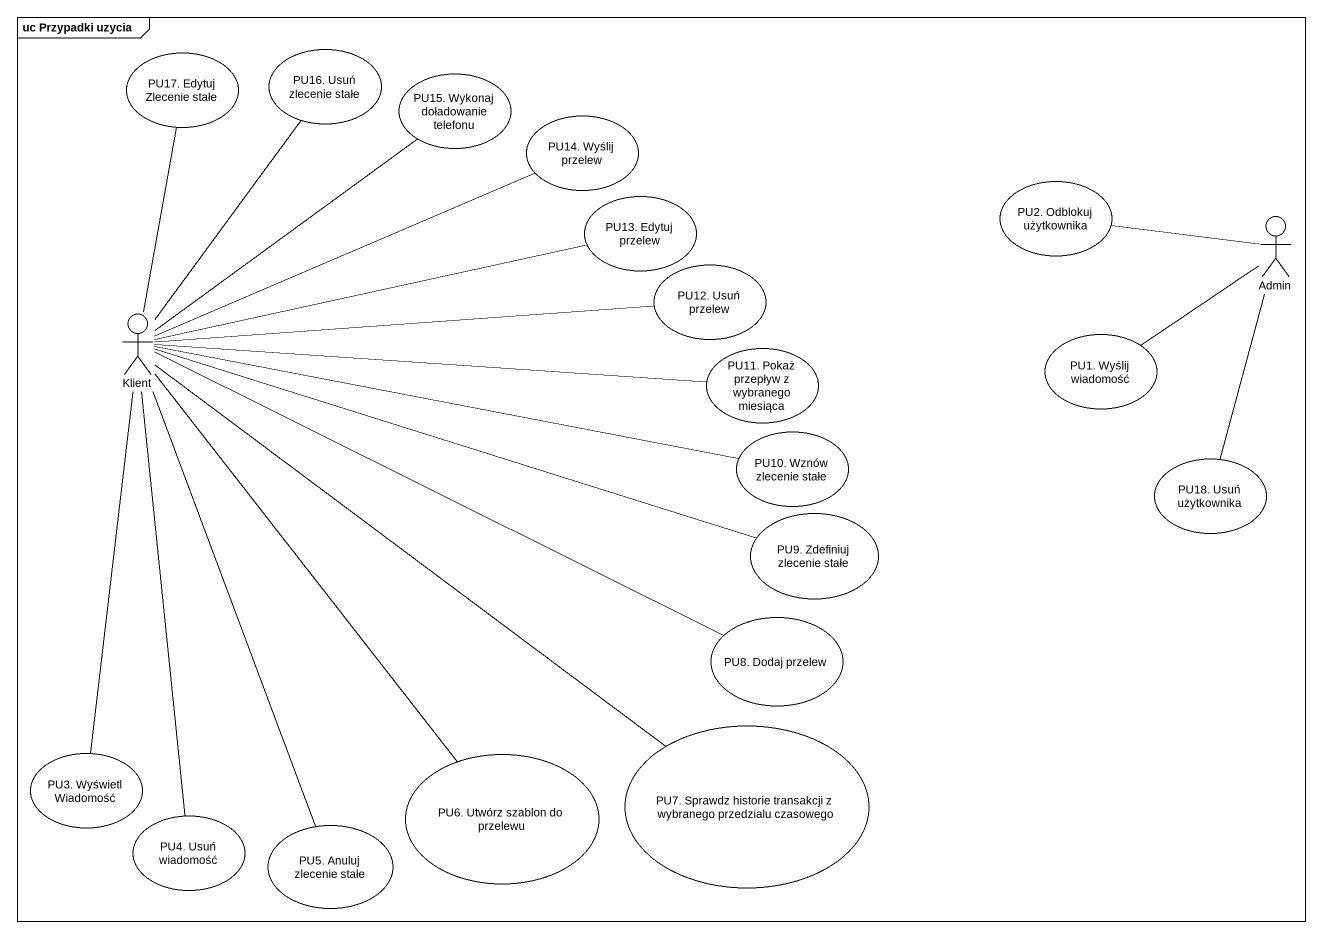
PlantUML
@startuml
mainframe uc Przypadki uzycia
usecase "PU17. Edytuj Zlecenie stałe" as PU17_Edytuj_Zlecenie_stałe
usecase "PU16. Usuń zlecenie stałe" as PU16_Usuń_zlecenie_stałe
usecase "PU15. Wykonaj doładowanie telefonu" as PU15_Wykonaj_doładowanie
usecase "PU14. Wyślij przelew" as PU14_Wyślij_przelew
usecase "PU13. Edytuj przelew" as PU13_Edytuj_przelew
usecase "PU2. Odblokuj użytkownika" as PU2_Odblokuj_użytkownika
actor Admin
usecase "PU12. Usuń przelew" as PU12_Usuń_przelew
actor Klient
usecase "PU1. Wyślij wiadomość" as PU1_Wyślij_wiadomość
usecase "PU11. Pokaż przepływ z wybranego miesiąca" as PU11_Pokaż_przepływ_z
usecase "PU10. Wznów zlecenie stałe" as PU10_Wznów_zlecenie_stałe
usecase "PU18. Usuń użytkownika" as PU18_Usuń_użytkownika
usecase "PU9. Zdefiniuj zlecenie stałe" as PU9_Zdefiniuj_zlecenie_stałe
usecase "PU8. Dodaj przelew" as PU8_Dodaj_przelew
usecase "PU7. Sprawdz historie transakcji z wybranego przedzialu czasowego" as PU7_Sprawdz_historie
usecase "PU3. Wyświetl Wiadomość" as PU3_Wyświetl_Wiadomość
usecase "PU6. Utwórz szablon do przelewu" as PU6_Utwórz_szablon_do
usecase "PU4. Usuń wiadomość" as PU4_Usuń_wiadomość
usecase "PU5. Anuluj zlecenie stałe" as PU5_Anuluj_zlecenie_stałe
PU17_Edytuj_Zlecenie_stałe -- Klient
PU16_Usuń_zlecenie_stałe -- Klient
PU15_Wykonaj_doładowanie -- Klient
PU14_Wyślij_przelew -left- Klient
PU13_Edytuj_przelew -left- Klient
PU2_Odblokuj_użytkownika -right- Admin
PU12_Usuń_przelew -left- Klient
Klient -right- PU9_Zdefiniuj_zlecenie_stałe
Klient -right- PU8_Dodaj_przelew
Klient -- PU7_Sprawdz_historie
Klient -- PU6_Utwórz_szablon_do
Klient -- PU5_Anuluj_zlecenie_stałe
PU1_Wyślij_wiadomość -up- Admin
PU11_Pokaż_przepływ_z -left- Klient
PU10_Wznów_zlecenie_stałe -left- Klient
PU18_Usuń_użytkownika -up- Admin
PU3_Wyświetl_Wiadomość -up- Klient
PU4_Usuń_wiadomość -up- Klient
@enduml
